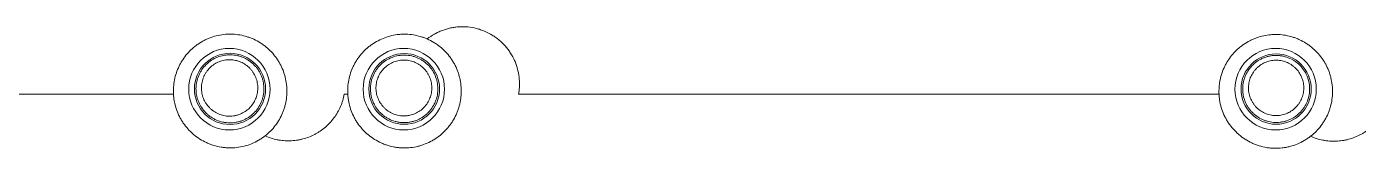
# Model space of a CAD drawing. Header units: millimetres. Extents: x 70151 to 230897, y 35202 to 113211.
# Drawn here: x 177994.17 to 178016.98, y 69215.88 to 69217.97 of the extents above; entities that cross this region are included whole.
import ezdxf

# ---------------------------------------------------------------- set-up
doc = ezdxf.new("R2010")
doc.units = ezdxf.units.MM
doc.header["$LTSCALE"] = 50
doc.layers.add('2-con', color=2, linetype='Continuous')
doc.layers.add('mark-B', color=2, linetype='Continuous', lineweight=20)

# ---------------------------------------------------------------- blocks, each defined once
blk = doc.blocks.new('무풍1WAY 대형')
at = {"layer": 'mark-B'}
for centre, radius in [((639.348, -457.448), 0.697), ((654.285, -457.448), 0.697), ((657.273, -457.448), 0.697), ((639.339, -457.45), 0.601), ((654.278, -457.452), 0.605), ((657.263, -457.453), 0.609)]:
    blk.add_circle(centre, radius, dxfattribs=at)
for points, knots in [([(638.748, -456.642), (638.68, -456.612), (638.61, -456.59), (638.52, -456.572), (638.501, -456.569), (638.465, -456.564), (638.446, -456.562), (638.39, -456.558), (638.316, -456.556), (638.243, -456.563), (638.188, -456.571), (638.17, -456.574), (638.133, -456.582), (638.115, -456.586), (638.025, -456.61), (637.957, -456.637), (637.875, -456.681), (637.859, -456.69), (637.827, -456.709), (637.812, -456.719), (637.766, -456.751), (637.708, -456.796), (637.655, -456.847), (637.618, -456.888), (637.606, -456.902), (637.582, -456.93), (637.571, -456.945), (637.517, -457.019), (637.481, -457.083), (637.445, -457.167), (637.438, -457.184), (637.426, -457.219), (637.42, -457.236), (637.404, -457.289), (637.396, -457.324), (637.389, -457.36)], [0, 0, 0, 0, 0.125, 0.125, 0.15625, 0.15625, 0.1875, 0.1875, 0.25, 0.3125, 0.3125, 0.34375, 0.34375, 0.375, 0.375, 0.5, 0.5, 0.53125, 0.53125, 0.5625, 0.5625, 0.625, 0.6875, 0.6875, 0.71875, 0.71875, 0.75, 0.75, 0.875, 0.875, 0.90625, 0.90625, 0.9375, 0.9375, 1, 1, 1, 1]), ([(638.748, -456.642), (638.766, -456.629), (638.784, -456.616), (638.821, -456.591), (638.84, -456.579), (638.897, -456.546), (638.977, -456.507), (639.061, -456.479), (639.126, -456.462), (639.148, -456.457), (639.191, -456.449), (639.213, -456.446), (639.279, -456.439), (639.324, -456.437), (639.39, -456.438), (639.413, -456.439), (639.457, -456.443), (639.479, -456.446), (639.545, -456.457), (639.588, -456.467), (639.652, -456.486), (639.673, -456.494), (639.714, -456.509), (639.735, -456.518), (639.795, -456.546), (639.873, -456.589), (639.944, -456.641), (639.994, -456.685), (640.01, -456.7), (640.042, -456.731), (640.057, -456.747), (640.101, -456.796), (640.128, -456.83), (640.165, -456.885), (640.177, -456.904), (640.199, -456.942), (640.209, -456.961), (640.238, -457.021), (640.271, -457.102), (640.294, -457.186), (640.306, -457.251), (640.309, -457.273), (640.314, -457.316), (640.316, -457.338), (640.317, -457.36)], [0, 0, 0, 0, 0.03125, 0.03125, 0.0625, 0.0625, 0.125, 0.1875, 0.1875, 0.21875, 0.21875, 0.25, 0.25, 0.3125, 0.3125, 0.34375, 0.34375, 0.375, 0.375, 0.4375, 0.4375, 0.46875, 0.46875, 0.5, 0.5, 0.5625, 0.625, 0.625, 0.65625, 0.65625, 0.6875, 0.6875, 0.75, 0.75, 0.78125, 0.78125, 0.8125, 0.8125, 0.875, 0.9375, 0.9375, 0.96875, 0.96875, 1, 1, 1, 1]), ([(653.884, -458.307), (653.844, -458.29), (653.807, -458.27), (653.752, -458.236), (653.734, -458.225), (653.698, -458.2), (653.681, -458.187), (653.631, -458.146), (653.568, -458.088), (653.513, -458.023), (653.475, -457.971), (653.463, -457.953), (653.44, -457.916), (653.429, -457.898), (653.399, -457.842), (653.381, -457.803), (653.358, -457.743), (653.351, -457.723), (653.339, -457.682), (653.333, -457.661), (653.318, -457.598), (653.311, -457.556), (653.302, -457.471), (653.301, -457.427), (653.304, -457.342), (653.312, -457.257), (653.331, -457.173), (653.35, -457.111), (653.357, -457.091), (653.373, -457.05), (653.381, -457.031), (653.408, -456.972), (653.428, -456.935), (653.462, -456.88), (653.474, -456.862), (653.5, -456.827), (653.513, -456.81), (653.555, -456.76), (653.614, -456.697), (653.681, -456.643), (653.735, -456.606), (653.753, -456.594), (653.79, -456.572), (653.809, -456.561), (653.867, -456.531), (653.906, -456.514), (653.967, -456.492), (653.988, -456.486), (654.03, -456.474), (654.051, -456.469), (654.115, -456.455), (654.2, -456.443), (654.286, -456.442), (654.351, -456.446), (654.373, -456.448), (654.416, -456.453), (654.438, -456.457), (654.501, -456.469), (654.542, -456.48), (654.604, -456.5), (654.624, -456.508), (654.664, -456.524), (654.684, -456.533), (654.742, -456.562), (654.816, -456.605), (654.884, -456.657), (654.932, -456.7), (654.948, -456.714), (654.979, -456.745), (654.993, -456.761), (655.035, -456.809), (655.061, -456.843), (655.096, -456.896), (655.108, -456.914), (655.129, -456.952), (655.139, -456.971), (655.167, -457.029), (655.2, -457.108), (655.221, -457.19), (655.233, -457.253), (655.237, -457.275), (655.242, -457.317), (655.244, -457.339), (655.245, -457.36)], [0, 0, 0, 0, 0.03125, 0.03125, 0.046875, 0.046875, 0.0625, 0.0625, 0.09375, 0.125, 0.125, 0.140625, 0.140625, 0.15625, 0.15625, 0.1875, 0.1875, 0.203125, 0.203125, 0.21875, 0.21875, 0.25, 0.25, 0.28125, 0.28125, 0.3125, 0.34375, 0.34375, 0.359375, 0.359375, 0.375, 0.375, 0.40625, 0.40625, 0.421875, 0.421875, 0.4375, 0.4375, 0.46875, 0.5, 0.5, 0.515625, 0.515625, 0.53125, 0.53125, 0.5625, 0.5625, 0.578125, 0.578125, 0.59375, 0.59375, 0.625, 0.65625, 0.65625, 0.671875, 0.671875, 0.6875, 0.6875, 0.71875, 0.71875, 0.734375, 0.734375, 0.75, 0.75, 0.78125, 0.8125, 0.8125, 0.828125, 0.828125, 0.84375, 0.84375, 0.875, 0.875, 0.890625, 0.890625, 0.90625, 0.90625, 0.9375, 0.96875, 0.96875, 0.984375, 0.984375, 1, 1, 1, 1]), ([(656.662, -456.649), (656.595, -456.619), (656.526, -456.597), (656.436, -456.579), (656.418, -456.576), (656.381, -456.571), (656.363, -456.569), (656.308, -456.564), (656.234, -456.562), (656.161, -456.569), (656.107, -456.576), (656.089, -456.58), (656.052, -456.587), (656.034, -456.591), (655.945, -456.615), (655.876, -456.641), (655.795, -456.684), (655.779, -456.693), (655.747, -456.712), (655.731, -456.722), (655.685, -456.753), (655.627, -456.798), (655.574, -456.849), (655.537, -456.889), (655.525, -456.903), (655.501, -456.931), (655.49, -456.946), (655.435, -457.02), (655.399, -457.083), (655.362, -457.167), (655.355, -457.184), (655.343, -457.219), (655.337, -457.236), (655.321, -457.289), (655.312, -457.324), (655.305, -457.36)], [0, 0, 0, 0, 0.125, 0.125, 0.15625, 0.15625, 0.1875, 0.1875, 0.25, 0.3125, 0.3125, 0.34375, 0.34375, 0.375, 0.375, 0.5, 0.5, 0.53125, 0.53125, 0.5625, 0.5625, 0.625, 0.6875, 0.6875, 0.71875, 0.71875, 0.75, 0.75, 0.875, 0.875, 0.90625, 0.90625, 0.9375, 0.9375, 1, 1, 1, 1]), ([(656.662, -456.649), (656.68, -456.635), (656.698, -456.622), (656.735, -456.597), (656.754, -456.585), (656.811, -456.552), (656.891, -456.513), (656.975, -456.485), (657.062, -456.463), (657.105, -456.455), (657.193, -456.445), (657.237, -456.443), (657.303, -456.444), (657.326, -456.446), (657.37, -456.45), (657.392, -456.453), (657.457, -456.463), (657.5, -456.473), (657.563, -456.492), (657.584, -456.499), (657.625, -456.515), (657.646, -456.524), (657.706, -456.551), (657.783, -456.593), (657.854, -456.645), (657.904, -456.688), (657.921, -456.703), (657.952, -456.733), (657.968, -456.749), (658.012, -456.798), (658.039, -456.832), (658.075, -456.886), (658.087, -456.905), (658.109, -456.943), (658.12, -456.962), (658.15, -457.021), (658.183, -457.102), (658.206, -457.186), (658.219, -457.251), (658.222, -457.272), (658.228, -457.316), (658.23, -457.338), (658.231, -457.36)], [0, 0, 0, 0, 0.03125, 0.03125, 0.0625, 0.0625, 0.125, 0.1875, 0.1875, 0.25, 0.25, 0.3125, 0.3125, 0.34375, 0.34375, 0.375, 0.375, 0.4375, 0.4375, 0.46875, 0.46875, 0.5, 0.5, 0.5625, 0.625, 0.625, 0.65625, 0.65625, 0.6875, 0.6875, 0.75, 0.75, 0.78125, 0.78125, 0.8125, 0.8125, 0.875, 0.9375, 0.9375, 0.96875, 0.96875, 1, 1, 1, 1]), ([(640.317, -457.36), (640.32, -457.401), (640.319, -457.442), (640.315, -457.504), (640.312, -457.524), (640.307, -457.565), (640.303, -457.586), (640.291, -457.647), (640.269, -457.727), (640.237, -457.803), (640.21, -457.859), (640.2, -457.877), (640.179, -457.913), (640.168, -457.931), (640.134, -457.983), (640.084, -458.049), (640.026, -458.109), (639.979, -458.15), (639.963, -458.164), (639.93, -458.19), (639.913, -458.202), (639.861, -458.238), (639.825, -458.259), (639.77, -458.287), (639.751, -458.296), (639.712, -458.313), (639.693, -458.321), (639.633, -458.342), (639.552, -458.365), (639.47, -458.377), (639.407, -458.382), (639.386, -458.384), (639.344, -458.384), (639.322, -458.384), (639.259, -458.381), (639.176, -458.372), (639.095, -458.352), (639.035, -458.333), (639.015, -458.326), (638.976, -458.311), (638.956, -458.303), (638.9, -458.277), (638.863, -458.257), (638.81, -458.223), (638.793, -458.212), (638.759, -458.187), (638.742, -458.174), (638.694, -458.134), (638.633, -458.077), (638.581, -458.013), (638.544, -457.962), (638.532, -457.945), (638.51, -457.91), (638.5, -457.892), (638.47, -457.837), (638.453, -457.8), (638.431, -457.742), (638.424, -457.723), (638.412, -457.683), (638.406, -457.663), (638.391, -457.602), (638.384, -457.561), (638.377, -457.5), (638.375, -457.479), (638.373, -457.437), (638.373, -457.417), (638.374, -457.354), (638.38, -457.272), (638.397, -457.192), (638.414, -457.132), (638.42, -457.112), (638.433, -457.072), (638.441, -457.053), (638.465, -456.996), (638.483, -456.959), (638.514, -456.905), (638.525, -456.887), (638.548, -456.853), (638.56, -456.836), (638.599, -456.786), (638.653, -456.723), (638.715, -456.668), (638.748, -456.642)], [0, 0, 0, 0, 0.03125, 0.03125, 0.046875, 0.046875, 0.0625, 0.0625, 0.09375, 0.125, 0.125, 0.140625, 0.140625, 0.15625, 0.15625, 0.1875, 0.21875, 0.21875, 0.234375, 0.234375, 0.25, 0.25, 0.28125, 0.28125, 0.296875, 0.296875, 0.3125, 0.3125, 0.34375, 0.375, 0.375, 0.390625, 0.390625, 0.40625, 0.40625, 0.4375, 0.46875, 0.46875, 0.484375, 0.484375, 0.5, 0.5, 0.53125, 0.53125, 0.546875, 0.546875, 0.5625, 0.5625, 0.59375, 0.625, 0.625, 0.640625, 0.640625, 0.65625, 0.65625, 0.6875, 0.6875, 0.703125, 0.703125, 0.71875, 0.71875, 0.75, 0.75, 0.765625, 0.765625, 0.78125, 0.78125, 0.8125, 0.84375, 0.84375, 0.859375, 0.859375, 0.875, 0.875, 0.90625, 0.90625, 0.921875, 0.921875, 0.9375, 0.9375, 0.96875, 1, 1, 1, 1]), ([(658.231, -457.36), (658.233, -457.401), (658.233, -457.443), (658.228, -457.525), (658.222, -457.566), (658.206, -457.648), (658.195, -457.689), (658.169, -457.767), (658.153, -457.805), (658.126, -457.862), (658.116, -457.88), (658.095, -457.916), (658.084, -457.934), (658.05, -457.987), (657.999, -458.053), (657.941, -458.113), (657.894, -458.155), (657.878, -458.169), (657.845, -458.195), (657.828, -458.207), (657.776, -458.243), (657.741, -458.264), (657.685, -458.293), (657.666, -458.302), (657.627, -458.318), (657.608, -458.326), (657.548, -458.347), (657.467, -458.37), (657.385, -458.383), (657.322, -458.388), (657.301, -458.389), (657.259, -458.39), (657.238, -458.39), (657.175, -458.387), (657.093, -458.378), (657.011, -458.358), (656.951, -458.339), (656.931, -458.333), (656.893, -458.318), (656.873, -458.31), (656.817, -458.284), (656.78, -458.264), (656.728, -458.231), (656.71, -458.219), (656.676, -458.195), (656.66, -458.182), (656.611, -458.143), (656.551, -458.086), (656.498, -458.023), (656.462, -457.972), (656.45, -457.955), (656.428, -457.92), (656.417, -457.902), (656.387, -457.847), (656.37, -457.81), (656.34, -457.733), (656.327, -457.694), (656.307, -457.613), (656.299, -457.572), (656.292, -457.51), (656.29, -457.49), (656.288, -457.448), (656.287, -457.427), (656.288, -457.365), (656.294, -457.282), (656.311, -457.201), (656.327, -457.141), (656.333, -457.12), (656.347, -457.081), (656.354, -457.061), (656.378, -457.004), (656.396, -456.967), (656.438, -456.895), (656.461, -456.86), (656.512, -456.793), (656.567, -456.73), (656.629, -456.674), (656.662, -456.649)], [0, 0, 0, 0, 0.03125, 0.03125, 0.0625, 0.0625, 0.09375, 0.09375, 0.125, 0.125, 0.140625, 0.140625, 0.15625, 0.15625, 0.1875, 0.21875, 0.21875, 0.234375, 0.234375, 0.25, 0.25, 0.28125, 0.28125, 0.296875, 0.296875, 0.3125, 0.3125, 0.34375, 0.375, 0.375, 0.390625, 0.390625, 0.40625, 0.40625, 0.4375, 0.46875, 0.46875, 0.484375, 0.484375, 0.5, 0.5, 0.53125, 0.53125, 0.546875, 0.546875, 0.5625, 0.5625, 0.59375, 0.625, 0.625, 0.640625, 0.640625, 0.65625, 0.65625, 0.6875, 0.6875, 0.71875, 0.71875, 0.75, 0.75, 0.765625, 0.765625, 0.78125, 0.78125, 0.8125, 0.84375, 0.84375, 0.859375, 0.859375, 0.875, 0.875, 0.90625, 0.90625, 0.9375, 0.9375, 0.96875, 1, 1, 1, 1]), ([(638.903, -457.824), (638.878, -457.796), (638.857, -457.765), (638.829, -457.716), (638.821, -457.699), (638.806, -457.665), (638.799, -457.647), (638.782, -457.594), (638.774, -457.558), (638.767, -457.502), (638.766, -457.483), (638.765, -457.446), (638.765, -457.427), (638.77, -457.372), (638.776, -457.335), (638.796, -457.262), (638.81, -457.228), (638.835, -457.178), (638.844, -457.161), (638.864, -457.13), (638.875, -457.114), (638.909, -457.07), (638.935, -457.043), (638.978, -457.006), (638.993, -456.994), (639.024, -456.972), (639.039, -456.962), (639.088, -456.935), (639.123, -456.919), (639.177, -456.901), (639.195, -456.896), (639.232, -456.888), (639.269, -456.882), (639.306, -456.879), (639.335, -456.878), (639.344, -456.878), (639.363, -456.879), (639.373, -456.879), (639.42, -456.883), (639.457, -456.89), (639.511, -456.905), (639.529, -456.911), (639.556, -456.921), (639.564, -456.925), (639.582, -456.932), (639.59, -456.936), (639.632, -456.958), (639.664, -456.978), (639.708, -457.013), (639.722, -457.025), (639.749, -457.051), (639.762, -457.065), (639.787, -457.094), (639.798, -457.109), (639.82, -457.14), (639.83, -457.155), (639.857, -457.204), (639.872, -457.238), (639.89, -457.292), (639.895, -457.31), (639.903, -457.347), (639.909, -457.383), (639.911, -457.42), (639.912, -457.458), (639.912, -457.477), (639.908, -457.533), (639.901, -457.569), (639.886, -457.623), (639.88, -457.641), (639.867, -457.676), (639.859, -457.693), (639.834, -457.743), (639.814, -457.775), (639.779, -457.819), (639.767, -457.833), (639.741, -457.861), (639.728, -457.874), (639.685, -457.91), (639.655, -457.932), (639.605, -457.96), (639.588, -457.969), (639.554, -457.984), (639.519, -457.997), (639.482, -458.007), (639.446, -458.016), (639.427, -458.019), (639.37, -458.026), (639.333, -458.027), (639.286, -458.023), (639.277, -458.022), (639.258, -458.02), (639.248, -458.018), (639.22, -458.013), (639.202, -458.009), (639.148, -457.994), (639.113, -457.98), (639.07, -457.959), (639.062, -457.954), (639.046, -457.945), (639.021, -457.93), (638.983, -457.903), (638.955, -457.879), (638.928, -457.853), (638.915, -457.839), (638.903, -457.824)], [0, 0, 0, 0, 0.03125, 0.03125, 0.046875, 0.046875, 0.0625, 0.0625, 0.09375, 0.09375, 0.109375, 0.109375, 0.125, 0.125, 0.15625, 0.15625, 0.1875, 0.1875, 0.203125, 0.203125, 0.21875, 0.21875, 0.25, 0.25, 0.265625, 0.265625, 0.28125, 0.28125, 0.3125, 0.3125, 0.328125, 0.328125, 0.34375, 0.359375, 0.359375, 0.367187, 0.367187, 0.375, 0.375, 0.40625, 0.40625, 0.421875, 0.421875, 0.429687, 0.429687, 0.4375, 0.4375, 0.46875, 0.46875, 0.484375, 0.484375, 0.5, 0.5, 0.515625, 0.515625, 0.53125, 0.53125, 0.5625, 0.5625, 0.578125, 0.578125, 0.59375, 0.609375, 0.609375, 0.625, 0.625, 0.65625, 0.65625, 0.671875, 0.671875, 0.6875, 0.6875, 0.71875, 0.71875, 0.734375, 0.734375, 0.75, 0.75, 0.78125, 0.78125, 0.796875, 0.796875, 0.8125, 0.828125, 0.828125, 0.84375, 0.84375, 0.875, 0.875, 0.882813, 0.882813, 0.890625, 0.890625, 0.90625, 0.90625, 0.9375, 0.9375, 0.945313, 0.945313, 0.953125, 0.96875, 0.984375, 0.984375, 1, 1, 1, 1]), ([(638.979, -457.777), (638.989, -457.789), (639, -457.801), (639.022, -457.822), (639.046, -457.842), (639.071, -457.86), (639.097, -457.877), (639.111, -457.885), (639.152, -457.906), (639.181, -457.918), (639.226, -457.93), (639.242, -457.934), (639.273, -457.939), (639.288, -457.941), (639.335, -457.945), (639.366, -457.944), (639.413, -457.938), (639.428, -457.935), (639.459, -457.928), (639.489, -457.92), (639.518, -457.909), (639.546, -457.896), (639.56, -457.889), (639.601, -457.866), (639.626, -457.848), (639.662, -457.817), (639.673, -457.807), (639.694, -457.784), (639.704, -457.772), (639.733, -457.735), (639.749, -457.709), (639.77, -457.668), (639.776, -457.654), (639.787, -457.625), (639.792, -457.61), (639.804, -457.566), (639.81, -457.536), (639.813, -457.489), (639.813, -457.474), (639.813, -457.443), (639.811, -457.412), (639.805, -457.382), (639.799, -457.352), (639.795, -457.337), (639.78, -457.293), (639.768, -457.265), (639.745, -457.225), (639.737, -457.211), (639.719, -457.186), (639.71, -457.174), (639.69, -457.15), (639.679, -457.139), (639.657, -457.117), (639.645, -457.107), (639.608, -457.078), (639.582, -457.061), (639.54, -457.04), (639.526, -457.034), (639.497, -457.022), (639.482, -457.017), (639.437, -457.005), (639.406, -456.999), (639.359, -456.996), (639.344, -456.995), (639.312, -456.996), (639.281, -456.998), (639.251, -457.004), (639.22, -457.011), (639.205, -457.015), (639.16, -457.03), (639.132, -457.042), (639.091, -457.065), (639.078, -457.074), (639.053, -457.092), (639.04, -457.101), (639.005, -457.132), (638.984, -457.154), (638.955, -457.191), (638.946, -457.204), (638.93, -457.23), (638.922, -457.244), (638.902, -457.285), (638.891, -457.314), (638.874, -457.374), (638.869, -457.404), (638.866, -457.45), (638.865, -457.465), (638.866, -457.496), (638.867, -457.511), (638.873, -457.557), (638.879, -457.587), (638.893, -457.631), (638.899, -457.645), (638.911, -457.674), (638.918, -457.688), (638.941, -457.728), (638.959, -457.754), (638.979, -457.777)], [0, 0, 0, 0, 0.015625, 0.015625, 0.03125, 0.046875, 0.046875, 0.0625, 0.0625, 0.09375, 0.09375, 0.109375, 0.109375, 0.125, 0.125, 0.15625, 0.15625, 0.171875, 0.171875, 0.1875, 0.203125, 0.203125, 0.21875, 0.21875, 0.25, 0.25, 0.265625, 0.265625, 0.28125, 0.28125, 0.3125, 0.3125, 0.328125, 0.328125, 0.34375, 0.34375, 0.375, 0.375, 0.390625, 0.390625, 0.40625, 0.421875, 0.421875, 0.4375, 0.4375, 0.46875, 0.46875, 0.484375, 0.484375, 0.5, 0.5, 0.515625, 0.515625, 0.53125, 0.53125, 0.5625, 0.5625, 0.578125, 0.578125, 0.59375, 0.59375, 0.625, 0.625, 0.640625, 0.640625, 0.65625, 0.671875, 0.671875, 0.6875, 0.6875, 0.71875, 0.71875, 0.734375, 0.734375, 0.75, 0.75, 0.78125, 0.78125, 0.796875, 0.796875, 0.8125, 0.8125, 0.84375, 0.84375, 0.875, 0.875, 0.890625, 0.890625, 0.90625, 0.90625, 0.9375, 0.9375, 0.953125, 0.953125, 0.96875, 0.96875, 1, 1, 1, 1]), ([(653.922, -457.907), (653.892, -457.884), (653.864, -457.858), (653.828, -457.815), (653.816, -457.8), (653.794, -457.769), (653.784, -457.753), (653.757, -457.703), (653.742, -457.669), (653.724, -457.615), (653.719, -457.597), (653.711, -457.56), (653.708, -457.542), (653.701, -457.486), (653.7, -457.448), (653.706, -457.372), (653.712, -457.335), (653.727, -457.281), (653.733, -457.263), (653.747, -457.228), (653.754, -457.21), (653.78, -457.16), (653.8, -457.128), (653.835, -457.083), (653.847, -457.069), (653.874, -457.041), (653.888, -457.028), (653.93, -456.991), (653.961, -456.969), (654.011, -456.941), (654.028, -456.933), (654.063, -456.917), (654.098, -456.904), (654.135, -456.894), (654.163, -456.887), (654.172, -456.886), (654.191, -456.882), (654.2, -456.881), (654.248, -456.875), (654.285, -456.874), (654.342, -456.879), (654.361, -456.881), (654.389, -456.886), (654.398, -456.888), (654.417, -456.892), (654.426, -456.895), (654.472, -456.907), (654.507, -456.921), (654.557, -456.947), (654.574, -456.956), (654.606, -456.977), (654.621, -456.988), (654.651, -457.011), (654.666, -457.024), (654.693, -457.05), (654.706, -457.064), (654.742, -457.107), (654.764, -457.137), (654.792, -457.187), (654.8, -457.204), (654.815, -457.238), (654.829, -457.273), (654.839, -457.309), (654.847, -457.346), (654.85, -457.365), (654.857, -457.421), (654.858, -457.459), (654.854, -457.515), (654.851, -457.534), (654.845, -457.571), (654.841, -457.59), (654.826, -457.644), (654.812, -457.679), (654.786, -457.73), (654.777, -457.747), (654.757, -457.779), (654.746, -457.794), (654.711, -457.839), (654.685, -457.866), (654.627, -457.916), (654.596, -457.938), (654.547, -457.966), (654.53, -457.974), (654.495, -457.989), (654.477, -457.996), (654.423, -458.014), (654.386, -458.022), (654.339, -458.028), (654.329, -458.029), (654.31, -458.03), (654.301, -458.031), (654.272, -458.031), (654.253, -458.031), (654.197, -458.026), (654.159, -458.02), (654.114, -458.007), (654.104, -458.004), (654.086, -457.998), (654.06, -457.988), (654.017, -457.969), (653.984, -457.95), (653.952, -457.93), (653.936, -457.919), (653.922, -457.907)], [0, 0, 0, 0, 0.03125, 0.03125, 0.046875, 0.046875, 0.0625, 0.0625, 0.09375, 0.09375, 0.109375, 0.109375, 0.125, 0.125, 0.15625, 0.15625, 0.1875, 0.1875, 0.203125, 0.203125, 0.21875, 0.21875, 0.25, 0.25, 0.265625, 0.265625, 0.28125, 0.28125, 0.3125, 0.3125, 0.328125, 0.328125, 0.34375, 0.359375, 0.359375, 0.367187, 0.367187, 0.375, 0.375, 0.40625, 0.40625, 0.421875, 0.421875, 0.429687, 0.429687, 0.4375, 0.4375, 0.46875, 0.46875, 0.484375, 0.484375, 0.5, 0.5, 0.515625, 0.515625, 0.53125, 0.53125, 0.5625, 0.5625, 0.578125, 0.578125, 0.59375, 0.609375, 0.609375, 0.625, 0.625, 0.65625, 0.65625, 0.671875, 0.671875, 0.6875, 0.6875, 0.71875, 0.71875, 0.734375, 0.734375, 0.75, 0.75, 0.78125, 0.78125, 0.8125, 0.8125, 0.828125, 0.828125, 0.84375, 0.84375, 0.875, 0.875, 0.882812, 0.882812, 0.890625, 0.890625, 0.90625, 0.90625, 0.9375, 0.9375, 0.945312, 0.945312, 0.953125, 0.96875, 0.984375, 0.984375, 1, 1, 1, 1]), ([(653.988, -457.844), (654, -457.854), (654.013, -457.863), (654.039, -457.88), (654.066, -457.896), (654.095, -457.908), (654.124, -457.92), (654.139, -457.925), (654.185, -457.938), (654.215, -457.943), (654.262, -457.947), (654.278, -457.947), (654.31, -457.946), (654.326, -457.945), (654.372, -457.94), (654.403, -457.933), (654.448, -457.918), (654.463, -457.912), (654.492, -457.899), (654.506, -457.892), (654.547, -457.869), (654.572, -457.851), (654.62, -457.81), (654.642, -457.787), (654.671, -457.75), (654.68, -457.737), (654.697, -457.711), (654.704, -457.697), (654.725, -457.655), (654.737, -457.626), (654.749, -457.581), (654.752, -457.565), (654.758, -457.534), (654.76, -457.519), (654.763, -457.472), (654.762, -457.441), (654.757, -457.395), (654.754, -457.379), (654.747, -457.349), (654.739, -457.319), (654.728, -457.29), (654.715, -457.262), (654.708, -457.248), (654.685, -457.207), (654.668, -457.181), (654.637, -457.146), (654.627, -457.135), (654.604, -457.113), (654.592, -457.103), (654.568, -457.083), (654.555, -457.074), (654.528, -457.057), (654.515, -457.049), (654.473, -457.028), (654.444, -457.017), (654.398, -457.004), (654.383, -457), (654.352, -456.995), (654.336, -456.993), (654.289, -456.989), (654.258, -456.99), (654.219, -456.995), (654.211, -456.996), (654.195, -456.999), (654.172, -457.003), (654.134, -457.014), (654.105, -457.025), (654.076, -457.038), (654.062, -457.045), (654.021, -457.068), (653.995, -457.086), (653.959, -457.117), (653.948, -457.128), (653.926, -457.151), (653.916, -457.163), (653.887, -457.2), (653.87, -457.226), (653.849, -457.268), (653.843, -457.283), (653.832, -457.312), (653.827, -457.327), (653.814, -457.372), (653.809, -457.402), (653.805, -457.465), (653.805, -457.496), (653.811, -457.542), (653.814, -457.557), (653.82, -457.588), (653.825, -457.603), (653.839, -457.647), (653.852, -457.676), (653.874, -457.716), (653.883, -457.73), (653.901, -457.755), (653.91, -457.768), (653.941, -457.803), (653.963, -457.825), (653.988, -457.844)], [0, 0, 0, 0, 0.015625, 0.015625, 0.03125, 0.046875, 0.046875, 0.0625, 0.0625, 0.09375, 0.09375, 0.109375, 0.109375, 0.125, 0.125, 0.15625, 0.15625, 0.171875, 0.171875, 0.1875, 0.1875, 0.21875, 0.21875, 0.25, 0.25, 0.265625, 0.265625, 0.28125, 0.28125, 0.3125, 0.3125, 0.328125, 0.328125, 0.34375, 0.34375, 0.375, 0.375, 0.390625, 0.390625, 0.40625, 0.421875, 0.421875, 0.4375, 0.4375, 0.46875, 0.46875, 0.484375, 0.484375, 0.5, 0.5, 0.515625, 0.515625, 0.53125, 0.53125, 0.5625, 0.5625, 0.578125, 0.578125, 0.59375, 0.59375, 0.625, 0.625, 0.632812, 0.632812, 0.640625, 0.65625, 0.671875, 0.671875, 0.6875, 0.6875, 0.71875, 0.71875, 0.734375, 0.734375, 0.75, 0.75, 0.78125, 0.78125, 0.796875, 0.796875, 0.8125, 0.8125, 0.84375, 0.84375, 0.875, 0.875, 0.890625, 0.890625, 0.90625, 0.90625, 0.9375, 0.9375, 0.953125, 0.953125, 0.96875, 0.96875, 1, 1, 1, 1]), ([(656.933, -457.933), (656.902, -457.911), (656.873, -457.887), (656.833, -457.846), (656.82, -457.832), (656.796, -457.802), (656.785, -457.786), (656.755, -457.739), (656.737, -457.705), (656.716, -457.652), (656.71, -457.634), (656.699, -457.597), (656.695, -457.579), (656.685, -457.523), (656.681, -457.486), (656.682, -457.409), (656.686, -457.371), (656.698, -457.316), (656.703, -457.298), (656.714, -457.261), (656.721, -457.243), (656.743, -457.19), (656.762, -457.157), (656.794, -457.11), (656.805, -457.095), (656.83, -457.065), (656.843, -457.051), (656.884, -457.011), (656.914, -456.987), (656.962, -456.956), (656.979, -456.946), (657.013, -456.929), (657.047, -456.913), (657.083, -456.9), (657.111, -456.892), (657.12, -456.89), (657.139, -456.885), (657.148, -456.883), (657.196, -456.875), (657.234, -456.871), (657.291, -456.872), (657.31, -456.873), (657.339, -456.877), (657.348, -456.878), (657.367, -456.881), (657.376, -456.883), (657.423, -456.893), (657.459, -456.904), (657.512, -456.927), (657.529, -456.936), (657.563, -456.954), (657.579, -456.964), (657.61, -456.986), (657.626, -456.998), (657.655, -457.022), (657.669, -457.035), (657.708, -457.076), (657.732, -457.105), (657.763, -457.154), (657.772, -457.17), (657.79, -457.204), (657.805, -457.238), (657.818, -457.274), (657.828, -457.31), (657.833, -457.329), (657.843, -457.385), (657.846, -457.423), (657.846, -457.48), (657.845, -457.499), (657.84, -457.537), (657.837, -457.556), (657.826, -457.611), (657.814, -457.647), (657.792, -457.7), (657.783, -457.717), (657.765, -457.751), (657.755, -457.767), (657.723, -457.814), (657.698, -457.843), (657.643, -457.897), (657.613, -457.921), (657.566, -457.952), (657.549, -457.962), (657.515, -457.98), (657.497, -457.988), (657.444, -458.009), (657.407, -458.02), (657.36, -458.028), (657.351, -458.03), (657.332, -458.032), (657.322, -458.033), (657.294, -458.036), (657.274, -458.036), (657.217, -458.036), (657.18, -458.031), (657.133, -458.021), (657.123, -458.019), (657.105, -458.014), (657.077, -458.006), (657.033, -457.989), (656.999, -457.973), (656.965, -457.954), (656.949, -457.944), (656.933, -457.933)], [0, 0, 0, 0, 0.03125, 0.03125, 0.046875, 0.046875, 0.0625, 0.0625, 0.09375, 0.09375, 0.109375, 0.109375, 0.125, 0.125, 0.15625, 0.15625, 0.1875, 0.1875, 0.203125, 0.203125, 0.21875, 0.21875, 0.25, 0.25, 0.265625, 0.265625, 0.28125, 0.28125, 0.3125, 0.3125, 0.328125, 0.328125, 0.34375, 0.359375, 0.359375, 0.367187, 0.367187, 0.375, 0.375, 0.40625, 0.40625, 0.421875, 0.421875, 0.429687, 0.429687, 0.4375, 0.4375, 0.46875, 0.46875, 0.484375, 0.484375, 0.5, 0.5, 0.515625, 0.515625, 0.53125, 0.53125, 0.5625, 0.5625, 0.578125, 0.578125, 0.59375, 0.609375, 0.609375, 0.625, 0.625, 0.65625, 0.65625, 0.671875, 0.671875, 0.6875, 0.6875, 0.71875, 0.71875, 0.734375, 0.734375, 0.75, 0.75, 0.78125, 0.78125, 0.8125, 0.8125, 0.828125, 0.828125, 0.84375, 0.84375, 0.875, 0.875, 0.882813, 0.882813, 0.890625, 0.890625, 0.90625, 0.90625, 0.9375, 0.9375, 0.945313, 0.945313, 0.953125, 0.96875, 0.984375, 0.984375, 1, 1, 1, 1]), ([(656.995, -457.866), (657.008, -457.875), (657.022, -457.884), (657.049, -457.899), (657.078, -457.913), (657.107, -457.924), (657.137, -457.934), (657.153, -457.938), (657.2, -457.948), (657.231, -457.951), (657.278, -457.952), (657.294, -457.951), (657.326, -457.949), (657.342, -457.946), (657.389, -457.938), (657.419, -457.929), (657.464, -457.911), (657.478, -457.905), (657.507, -457.89), (657.52, -457.882), (657.56, -457.856), (657.585, -457.836), (657.63, -457.791), (657.651, -457.767), (657.677, -457.728), (657.686, -457.714), (657.701, -457.687), (657.708, -457.672), (657.726, -457.628), (657.736, -457.599), (657.745, -457.552), (657.748, -457.537), (657.751, -457.505), (657.752, -457.489), (657.753, -457.442), (657.75, -457.411), (657.741, -457.365), (657.738, -457.349), (657.729, -457.319), (657.719, -457.29), (657.706, -457.261), (657.691, -457.233), (657.683, -457.22), (657.658, -457.18), (657.638, -457.155), (657.605, -457.122), (657.594, -457.111), (657.57, -457.09), (657.557, -457.081), (657.531, -457.063), (657.518, -457.054), (657.49, -457.039), (657.475, -457.032), (657.432, -457.013), (657.402, -457.004), (657.355, -456.994), (657.34, -456.991), (657.308, -456.987), (657.292, -456.986), (657.245, -456.986), (657.213, -456.988), (657.174, -456.996), (657.166, -456.997), (657.15, -457.001), (657.127, -457.007), (657.09, -457.02), (657.061, -457.033), (657.033, -457.048), (657.019, -457.056), (656.979, -457.082), (656.954, -457.102), (656.92, -457.135), (656.91, -457.147), (656.889, -457.172), (656.88, -457.184), (656.853, -457.223), (656.838, -457.251), (656.819, -457.295), (656.814, -457.31), (656.804, -457.34), (656.8, -457.355), (656.791, -457.401), (656.787, -457.432), (656.787, -457.496), (656.789, -457.527), (656.798, -457.573), (656.802, -457.588), (656.81, -457.618), (656.815, -457.633), (656.833, -457.677), (656.847, -457.705), (656.873, -457.745), (656.882, -457.757), (656.902, -457.782), (656.912, -457.794), (656.945, -457.828), (656.969, -457.848), (656.995, -457.866)], [0, 0, 0, 0, 0.015625, 0.015625, 0.03125, 0.046875, 0.046875, 0.0625, 0.0625, 0.09375, 0.09375, 0.109375, 0.109375, 0.125, 0.125, 0.15625, 0.15625, 0.171875, 0.171875, 0.1875, 0.1875, 0.21875, 0.21875, 0.25, 0.25, 0.265625, 0.265625, 0.28125, 0.28125, 0.3125, 0.3125, 0.328125, 0.328125, 0.34375, 0.34375, 0.375, 0.375, 0.390625, 0.390625, 0.40625, 0.421875, 0.421875, 0.4375, 0.4375, 0.46875, 0.46875, 0.484375, 0.484375, 0.5, 0.5, 0.515625, 0.515625, 0.53125, 0.53125, 0.5625, 0.5625, 0.578125, 0.578125, 0.59375, 0.59375, 0.625, 0.625, 0.632813, 0.632813, 0.640625, 0.65625, 0.671875, 0.671875, 0.6875, 0.6875, 0.71875, 0.71875, 0.734375, 0.734375, 0.75, 0.75, 0.78125, 0.78125, 0.796875, 0.796875, 0.8125, 0.8125, 0.84375, 0.84375, 0.875, 0.875, 0.890625, 0.890625, 0.90625, 0.90625, 0.9375, 0.9375, 0.953125, 0.953125, 0.96875, 0.96875, 1, 1, 1, 1]), ([(652.319, -457.36), (651.82, -457.36), (651.32, -457.36), (650.32, -457.36), (649.82, -457.36), (648.32, -457.36), (647.32, -457.36), (645.319, -457.36), (644.319, -457.36), (642.819, -457.36), (642.318, -457.36), (641.568, -457.36), (641.318, -457.36), (640.818, -457.36), (640.568, -457.36), (640.317, -457.36)], [0, 0, 0, 0, 0.125, 0.125, 0.25, 0.25, 0.5, 0.5, 0.75, 0.75, 0.875, 0.875, 0.9375, 0.9375, 1, 1, 1, 1]), ([(653.884, -458.307), (653.845, -458.338), (653.804, -458.365), (653.739, -458.402), (653.717, -458.413), (653.672, -458.434), (653.649, -458.444), (653.579, -458.471), (653.532, -458.485), (653.459, -458.5), (653.435, -458.504), (653.386, -458.511), (653.361, -458.513), (653.286, -458.518), (653.187, -458.516), (653.09, -458.499), (653.03, -458.484), (653.018, -458.481), (652.994, -458.474), (652.958, -458.462), (652.924, -458.449), (652.856, -458.421), (652.812, -458.398), (652.759, -458.366), (652.749, -458.36), (652.728, -458.346), (652.718, -458.339), (652.688, -458.317), (652.669, -458.302), (652.612, -458.254), (652.577, -458.22), (652.529, -458.165), (652.514, -458.146), (652.491, -458.116), (652.484, -458.106), (652.47, -458.086), (652.463, -458.076), (652.43, -458.024), (652.407, -457.981), (652.377, -457.914), (652.368, -457.891), (652.356, -457.857), (652.352, -457.845), (652.345, -457.822), (652.341, -457.81), (652.325, -457.75), (652.306, -457.654), (652.302, -457.557), (652.304, -457.483), (652.306, -457.458), (652.311, -457.409), (652.315, -457.384), (652.319, -457.36)], [0, 0, 0, 0, 0.0625, 0.0625, 0.09375, 0.09375, 0.125, 0.125, 0.1875, 0.1875, 0.21875, 0.21875, 0.25, 0.25, 0.3125, 0.375, 0.375, 0.390625, 0.390625, 0.40625, 0.4375, 0.4375, 0.5, 0.5, 0.515625, 0.515625, 0.53125, 0.53125, 0.5625, 0.5625, 0.625, 0.625, 0.65625, 0.65625, 0.671875, 0.671875, 0.6875, 0.6875, 0.75, 0.75, 0.78125, 0.78125, 0.796875, 0.796875, 0.8125, 0.8125, 0.875, 0.9375, 0.9375, 0.96875, 0.96875, 1, 1, 1, 1]), ([(655.245, -457.36), (655.248, -457.401), (655.247, -457.483), (655.237, -457.564), (655.221, -457.646), (655.21, -457.686), (655.184, -457.764), (655.169, -457.802), (655.142, -457.857), (655.132, -457.876), (655.112, -457.912), (655.101, -457.93), (655.067, -457.982), (655.018, -458.048), (654.96, -458.108), (654.914, -458.15), (654.898, -458.163), (654.866, -458.189), (654.849, -458.202), (654.798, -458.237), (654.727, -458.28), (654.651, -458.314), (654.573, -458.343), (654.533, -458.355), (654.452, -458.374), (654.411, -458.38), (654.349, -458.386), (654.329, -458.388), (654.287, -458.389), (654.266, -458.389), (654.204, -458.387), (654.121, -458.379), (654.041, -458.361), (653.981, -458.344), (653.961, -458.337), (653.922, -458.323), (653.903, -458.315), (653.884, -458.307)], [0, 0, 0, 0, 0.0625, 0.125, 0.125, 0.1875, 0.1875, 0.25, 0.25, 0.28125, 0.28125, 0.3125, 0.3125, 0.375, 0.4375, 0.4375, 0.46875, 0.46875, 0.5, 0.5, 0.5625, 0.625, 0.625, 0.6875, 0.6875, 0.75, 0.75, 0.78125, 0.78125, 0.8125, 0.8125, 0.875, 0.9375, 0.9375, 0.96875, 0.96875, 1, 1, 1, 1])]:
    blk.add_open_spline(points, degree=3, knots=knots, dxfattribs=at)
for points in [[(655.305, -457.36), (655.285, -457.36), (655.265, -457.36), (655.245, -457.36)], [(662.57, -457.36), (661.124, -457.36), (659.678, -457.36), (658.231, -457.36)]]:
    blk.add_open_spline(points, degree=3, dxfattribs=at)
blk = doc.blocks.new('dpdjzjs')
at = {"layer": 'mark-B', "rotation": 180}
blk.add_blockref('무풍1WAY 대형', (178654.915, 88751.491), dxfattribs=at)

msp = doc.modelspace()

# ---------------------------------------------------------------- block references
at = {"layer": '2-con'}
msp.add_blockref('dpdjzjs', (0, -19992.043), dxfattribs=at)

doc.saveas('drawing.dxf')
